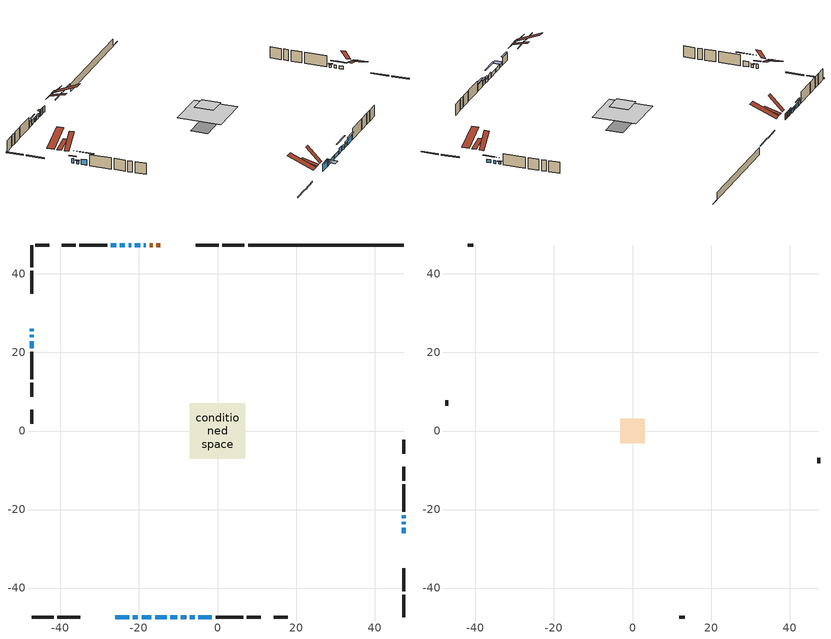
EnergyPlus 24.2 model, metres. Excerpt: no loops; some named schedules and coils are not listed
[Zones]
conditioned space
 floor outside (Floor1 construction): -3.61,-3.61 -3.61,3.61 3.61,3.61 3.61,-3.61 z1.62
 floor outside (Floor2 construction): -0.68,-0.68 -0.68,0.68 0.68,0.68 0.68,-0.68 z1.62
 floor adiabatic (AdiabaticFloorConstruction): -7.07,-7.07 -7.07,7.07 7.07,7.07 7.07,-7.07 z2.84
 floor foundation (Slab1 construction): -7.11,-2.79 -7.11,2.79 7.11,2.79 7.11,-2.79 z-0.82
 wall outside (RimJoist1 construction): 6.84,47.36 1.24,47.36 / -47.36,-47.36 -41.76,-47.36 / -47.36,47.36 -47.36,41.76 / 47.36,-47.36 47.36,-41.76 z1.62:1.92
 wall outside (RimJoist2 construction): 0.31,47.36 -5.53,47.36 / -40.83,-47.36 -34.99,-47.36 / -47.36,40.83 -47.36,34.99 / 47.36,-40.83 47.36,-34.99 z1.62:1.92
 wall outside (AdiabaticWallConstruction 1): -14.53,47.36 -15.57,47.36 / -16.5,47.36 -17.31,47.36 z1.62:3.65
 wall outside (AdiabaticWallConstruction): -18.24,47.36 -18.74,47.36 z1.62:3.55; -19.67,47.36 -21.04,47.36 / -21.97,47.36 -22.64,47.36 / 47.36,-25.99 47.36,-24.7 / -9.32,-47.36 -8.02,-47.36 z1.62:2.61; -47.36,25.99 -47.36,25.41 / -7.09,-47.36 -5.85,-47.36 z1.62:3.07; 47.36,-23.77 47.36,-23.1 / -47.36,24.48 -47.36,23.81 z1.62:2.59; -25.99,-47.36 -22.49,-47.36 z1.62:4.01; -23.56,47.36 -24.89,47.36 / -25.81,47.36 -27.19,47.36 z1.62:3.17; 47.36,-22.18 47.36,-21.51 z1.62:2.38; -21.56,-47.36 -20.26,-47.36 z1.62:2.51; -19.33,-47.36 -16.81,-47.36 / -15.89,-47.36 -12.93,-47.36 z1.62:2.84; -47.36,22.89 -47.36,21.13 / -12,-47.36 -10.25,-47.36 z1.62:3.37; -4.92,-47.36 -1.42,-47.36 z1.62:3.68
 wall outside (Wall1 construction): -28.11,47.36 -35.16,47.36 / -0.49,-47.36 6.56,-47.36 / -47.36,20.21 -47.36,13.16 / 47.36,-20.59 47.36,-13.54 z1.62:5.28
 wall outside (Wall2 construction): -36.09,47.36 -39.6,47.36 / 7.49,-47.36 11,-47.36 / -47.36,12.23 -47.36,8.72 / 47.36,-12.61 47.36,-9.1 z1.62:5.28
 wall outside (Wall5 construction): -42.86,47.36 -46.44,47.36 / 14.26,-47.36 17.83,-47.36 / -47.36,5.46 -47.36,1.88 / 47.36,-5.84 47.36,-2.27 z1.62:5.28
 wall foundation (FoundationWall1 construction): 7.77,47.36,-0.82 7.77,47.36,1.62 43.41,47.36,1.62 43.41,47.36,-0.77 47.36,47.36,-0.77 47.36,47.36,-0.82
 window (WindowConstruction 15): -18.24,47.36 -18.74,47.36 z1.62:3.55
 window (WindowConstruction 6): -19.67,47.36 -21.04,47.36 z1.62:2.61
 window (WindowConstruction 7): -21.97,47.36 -22.63,47.36 z1.62:2.61
 window (WindowConstruction 8): -47.36,25.99 -47.36,25.41 z1.62:3.07
 window (WindowConstruction 9): 47.36,-25.99 47.36,-24.7 z1.62:2.61
 window (WindowConstruction 10): 47.36,-23.77 47.36,-23.11 z1.62:2.59
 window (WindowConstruction 11): -25.99,-47.36 -22.49,-47.36 z1.62:4.01
 window (WindowConstruction 12): -23.56,47.36 -24.89,47.36 z1.62:3.17
 window (WindowConstruction 13): -47.36,24.48 -47.36,23.82 z1.62:2.59
 window (WindowConstruction 14): 47.36,-22.18 47.36,-21.52 z1.62:2.38
 window (WindowConstruction 16): -21.56,-47.36 -20.26,-47.36 z1.62:2.51
 window (WindowConstruction 17): -19.33,-47.36 -16.81,-47.36 z1.62:2.84
 window (WindowConstruction 18): -15.89,-47.36 -12.93,-47.36 z1.62:2.84
 window (WindowConstruction): -47.36,22.89 -47.36,21.13 z1.62:3.37
 window (WindowConstruction 1): -12,-47.36 -10.25,-47.36 z1.62:3.37
 window (WindowConstruction 2): -9.32,-47.36 -8.02,-47.36 z1.62:2.61
 window (WindowConstruction 3): -7.09,-47.36 -5.85,-47.36 z1.62:3.07
 window (WindowConstruction 4): -4.92,-47.36 -1.42,-47.36 z1.62:3.68
 window (WindowConstruction 5): -25.81,47.36 -27.19,47.36 z1.62:3.17
 door (Door): -14.53,47.36 -15.57,47.36 z1.62:3.65
 door (Door 1): -16.5,47.36 -17.31,47.36 z1.62:3.65
 ceiling adiabatic (AdiabaticFloorConstruction): 7.07,-7.07 7.07,7.07 -7.07,7.07 -7.07,-7.07 z2.84
 roof outside (Roof3 construction): -11.06,47.36,5.28 -11.06,42,6.62 -9.68,42,6.62 -9.68,47.36,5.28; -29.46,-47.36,5.28 -29.46,-42,6.62 -30.85,-42,6.62 -30.85,-47.36,5.28; -47.36,29.46,5.28 -42,29.46,6.62 -42,30.85,6.62 -47.36,30.85,5.28; 47.36,-29.46,5.28 42,-29.46,6.62 42,-30.85,6.62 47.36,-30.85,5.28
 roof outside (Roof4 construction): -13.6,47.36,5.28 -13.6,42.8,9.84 -11.99,42.8,9.84 -11.99,47.36,5.28; -26.92,-47.36,5.28 -26.92,-42.8,9.84 -28.53,-42.8,9.84 -28.53,-47.36,5.28; -47.36,26.92,5.28 -42.8,26.92,9.84 -42.8,28.53,9.84 -47.36,28.53,5.28; 47.36,-26.92,5.28 42.8,-26.92,9.84 42.8,-28.53,9.84 47.36,-28.53,5.28
attic - vented
 floor to conditioned space (Floor3 construction Reversed): -3.11,-3.11 -3.11,3.11 3.11,3.11 3.11,-3.11 z5.28
 floor to conditioned space (Floor4 construction Reversed): -3.1,-3.1 -3.1,3.1 3.1,3.1 3.1,-3.1 z5.28
 wall outside (Wall3 construction): -40.53,47.36 -41.93,47.36 / 11.93,-47.36 13.33,-47.36 / -47.36,7.79 -47.36,6.39 / 47.36,-8.17 47.36,-6.77 z1.62:5.28
 roof outside (Roof1 construction): -8.75,47.36,5.28 -8.75,38.92,8.8 -6.46,38.92,8.8 -6.46,47.36,5.28; -31.78,-47.36,5.28 -31.78,-38.92,8.8 -34.06,-38.92,8.8 -34.06,-47.36,5.28; -47.36,31.78,5.28 -38.92,31.78,8.8 -38.92,34.06,8.8 -47.36,34.06,5.28; 47.36,-31.78,5.28 38.92,-31.78,8.8 38.92,-34.06,8.8 47.36,-34.06,5.28
shading: -18.89,47.36 -18.09,47.36 -18.09,47.97 -18.89,47.97 z3.7; -21.34,47.36 -19.37,47.36 -19.37,47.66 -21.34,47.66 z2.91; -22.93,47.36 -21.67,47.36 -21.67,47.66 -22.93,47.66 z2.91; -47.36,24.5 -47.36,26.9 -47.66,26.9 -47.66,24.5 z3.98; 47.36,-23.48 47.36,-27.21 47.66,-27.21 47.66,-23.48 z3.83; 47.36,-21.89 47.36,-24.99 47.66,-24.99 47.66,-21.89 z3.81; -22.34,-47.36 -26.14,-47.36 -26.14,-47.83 -22.34,-47.83 z4.16; -25.8,47.36 -22.65,47.36 -22.65,47.66 -25.8,47.66 z4.08; -47.36,23.52 -47.36,24.78 -47.66,24.78 -47.66,23.52 z2.88; 47.36,-21.22 47.36,-22.48 47.66,-22.48 47.66,-21.22 z2.68; -19.96,-47.36 -21.86,-47.36 -21.86,-49.81 -19.96,-49.81 z2.81; -47.36,18.69 -47.36,25.33 -47.66,25.33 -47.66,18.69 z5.81; -7.8,-47.36 -14.44,-47.36 -14.44,-47.66 -7.8,-47.66 z5.81; -7.56,-47.36 -9.78,-47.36 -9.78,-47.83 -7.56,-47.83 z3.07; -5.39,-47.36 -7.55,-47.36 -7.55,-47.83 -5.39,-47.83 z3.53; -0.96,-47.36 -5.38,-47.36 -5.38,-47.83 -0.96,-47.83 z4.14; -27.48,47.36 -25.52,47.36 -25.52,47.66 -27.48,47.66 z3.47
[Building]
Building 1: Terrain=Suburbs
[Site:Location]
Halifax Intl AP_NS: Latitude {deg}=44.88; Longitude {deg}=-63.51; Time Zone {hr}=-4; Elevation {m}=145; Keep Site Location Information=Yes
[Site:GroundTemperature:Shallow]
3.15511, 1.33576, 1.19006, 2.05344, 5.51939, 8.9692, 11.96, 13.8546, 14.0156, 12.4746, 9.56009, 6.2161
[Site:WaterMainsTemperature]
Calculation Method=Schedule; Temperature Schedule=mains temperature schedule
[Material] Roughness=Rough; Thermal Absorptance=0.9
Name | Thickness {m} | Conductivity {W/m-K} | Density {kg/m3} | Specific Heat {J/kg-K} | Solar Absorptance | Visible Absorptance
asphalt or fiberglass shingles | 0.00635 | 0.162714 | 1121.4 | 1465.45 | 0.4 | 0.4
ceiling loosefill ins | 0.254 | 0.0480833 | 16.02 | 1046.75 | 0.7 | 0.7
ceiling loosefill ins 1 | 0.0846667 | 0.0480833 | 16.02 | 1046.75 | 0.7 | 0.7
ceiling stud and cavity | 0.1397 | 0.115652 | 65.682 | 1177.47 | 0.7 | 0.7
ceiling stud and cavity 1 | 0.1397 | 0.0853088 | 65.682 | 1177.47 | 0.7 | 0.7
concrete 4.0 in. | 0.1016 | 1.803125 | 2242.8 | 837.4 | 0.7 | 0.7
concrete 8.0 in. | 0.2032 | 1.803125 | 2242.8 | 837.4 | 0.7 | 0.7
door material | 0.04445 | 0.0451087 | 512.64 | 1214.23 | 0.7 | 0.7
floor covering | 0.0127 | 0.0433444 | 54.468 | 1339.84 | 0.6 | 0.6
floor rigid ins; rim joist rigid ins; roof rigid ins; wall rigid ins | 0.051816 | 0.029427 | 32.04 | 1214.23 | 0.7 | 0.7
floor rigid ins 1; wall rigid ins 1 | 0.512978 | 0.029427 | 32.04 | 1214.23 | 0.7 | 0.7
floor stud and cavity | 0.1397 | 0.106465 | 92.3553 | 1139.71 | 0.7 | 0.7
floor stud and cavity 1 | 0.1397 | 0.10464 | 92.3553 | 1139.71 | 0.7 | 0.7
floor stud and cavity 2 | 0.1397 | 1.75129 | 37.0049 | 1207.88 | 0.7 | 0.7
furniture material conditioned space 1 | 0.1524 | 0.115458 | 640.8 | 1214.23 | 0.6 | 0.6
gypsum board | 0.0127 | 0.160291 | 801 | 837.4 | 0.6 | 0.6
osb sheathing 0.5 in. | 0.0127 | 0.115458 | 512.64 | 1214.23 | 0.7 | 0.7
osb sheathing 0.75 in. | 0.01905 | 0.115458 | 512.64 | 1214.23 | 0.7 | 0.7
osb sheathing 2.0 in. | 0.0508 | 0.115458 | 512.64 | 1214.23 | 0.7 | 0.7
rim joist stud and cavity | 0.0508 | 0.0381826 | 125.044 | 1163.47 | 0.6 | 0.6
roof stud and cavity | 0.2032 | 0.130843 | 78.34581 | 1123.46 | 0.7 | 0.7
roof stud and cavity 1 | 0.2032 | 0.129164 | 78.34581 | 1123.46 | 0.7 | 0.7
wall stud and cavity | 0.1397 | 0.20086 | 139.0536 | 1170.24 | 0.7 | 0.7
wall stud and cavity 1 | 0.1397 | 0.230639 | 139.0536 | 1170.24 | 0.7 | 0.7
wall stud and cavity 2 | 0.0889 | 6.1454 | 50.32683 | 1063.81 | 0.6 | 0.6
wall stud and cavity 3 | 0.1397 | 0.265121 | 139.0536 | 1170.24 | 0.7 | 0.7
wall stud and cavity 4 | 0.0889 | 0.380278 | 52.3479 | 1209.89 | 0.7 | 0.7
wall stud and cavity 5 | 0.0889 | 0.391764 | 83.0341 | 1211.67 | 0.7 | 0.7
wood siding | 0.0254 | 0.102417 | 544.68 | 1172.36 | 0.4 | 0.4
wood siding 1 | 0.00254 | 0.102417 | 544.68 | 1172.36 | 0.4 | 0.4
wood siding 2; wood siding 3; wood siding 4 | 0.0254 | 0.102417 | 544.68 | 1172.36 | 0.7 | 0.7
[WindowMaterial:SimpleGlazingSystem]
Name | U-Factor {W/m2-K} | Solar Heat Gain Coefficient
WindowMaterial | 1.85216 | 0.65
WindowMaterial 1 | 2.19398 | 0.65
WindowMaterial 10 | 2.986628 | 0.52
WindowMaterial 11 | 2.17127 | 0.66
WindowMaterial 12 | 2.97187 | 0.55
WindowMaterial 13 | 2.99742 | 0.5
WindowMaterial 14 | 2.109377 | 0.47
WindowMaterial 15 | 2.95142 | 0.58
WindowMaterial 16 | 2.90203 | 0.65
WindowMaterial 2 | 2.00661 | 0.55
WindowMaterial 3 | 1.9697 | 0.57
WindowMaterial 4 | 2.90827 | 0.6
WindowMaterial 5 | 2.91792 | 0.63
WindowMaterial 6 | 2.94177 | 0.59
WindowMaterial 7 | 2.98606 | 0.52
WindowMaterial 8 | 2.08837 | 0.5
WindowMaterial 9 | 2.94461 | 0.59
[Construction]
AdiabaticFloorConstruction: floor stud and cavity 2, floor rigid ins 1, osb sheathing 0.75 in., floor covering
AdiabaticWallConstruction: wood siding 3, wall rigid ins 1, wall stud and cavity 4, gypsum board
AdiabaticWallConstruction 1: wood siding 4, wall rigid ins 1, wall stud and cavity 4, gypsum board
Door; Door 1: door material
Floor1 construction: floor stud and cavity, floor rigid ins, osb sheathing 0.75 in., floor covering
Floor2 construction: floor stud and cavity 1, floor rigid ins, osb sheathing 0.75 in., floor covering
Floor3 construction Reversed: gypsum board, ceiling stud and cavity, ceiling loosefill ins
Floor4 construction Reversed: gypsum board, ceiling stud and cavity 1, ceiling loosefill ins 1
FoundationWall1 construction: concrete 8.0 in.
furniture construction conditioned space 1: furniture material conditioned space 1
PartitionWallConstruction: gypsum board, wall stud and cavity 5, gypsum board
RimJoist1 construction; RimJoist2 construction: wood siding 2, rim joist rigid ins, osb sheathing 2.0 in., rim joist stud and cavity
Roof1 construction: asphalt or fiberglass shingles
Roof3 construction: asphalt or fiberglass shingles, roof rigid ins, osb sheathing 0.75 in., roof stud and cavity, gypsum board
Roof4 construction: asphalt or fiberglass shingles, roof rigid ins, osb sheathing 0.75 in., roof stud and cavity 1, gypsum board
Slab1 construction: concrete 4.0 in.
Wall1 construction: wood siding, wall rigid ins, osb sheathing 0.5 in., wall stud and cavity, gypsum board
Wall2 construction: wood siding, wall rigid ins, osb sheathing 0.5 in., wall stud and cavity 1, gypsum board
Wall3 construction: wood siding 1, wall stud and cavity 2
Wall5 construction: wood siding, wall rigid ins, osb sheathing 0.5 in., wall stud and cavity 3, gypsum board
WindowConstruction: WindowMaterial
WindowConstruction 1: WindowMaterial 1
WindowConstruction 10; WindowConstruction 13: WindowMaterial 10
WindowConstruction 11: WindowMaterial 11
WindowConstruction 12: WindowMaterial 12
WindowConstruction 14: WindowMaterial 13
WindowConstruction 15: WindowMaterial 14
WindowConstruction 16: WindowMaterial 15
WindowConstruction 17: WindowMaterial 16
WindowConstruction 18; WindowConstruction 4: WindowMaterial 4
WindowConstruction 2: WindowMaterial 2
WindowConstruction 3: WindowMaterial 3
WindowConstruction 5: WindowMaterial 5
WindowConstruction 6: WindowMaterial 6
WindowConstruction 7: WindowMaterial 7
WindowConstruction 8: WindowMaterial 8
WindowConstruction 9: WindowMaterial 9
[Zone] Multiplier=1; Part of Total Floor Area=Yes
Name | Volume {m3}
attic - vented | 43.5403
conditioned space | 670.8
[Space]
Name | Zone | Volume {m3}
attic - vented 1 | attic - vented | 43.5403
conditioned space 1 | conditioned space | 670.8
[ZoneInfiltration:EffectiveLeakageArea]
infil attic - vented 1: Zone or Space=attic - vented 1; Schedule=Always On Discrete; Effective Air Leakage Area {cm2}=2767.88; Stack Coefficient=0.000499044; Wind Coefficient=1.50935e-05
[ZoneMixing]
whole house fan mix: Zone or Space=attic - vented; Schedule=Always On Continuous; Design Flow Rate Calculation Method=Flow/Zone; Design Flow Rate {m3/s}=0; Source Zone or Space=conditioned space
[SurfaceProperty:ExposedFoundationPerimeter]
Slab1: Exposed Perimeter Calculation Method=TotalExposedPerimeter; Total Exposed Perimeter {m}=39.594
[InternalMass] Zone or ZoneList=conditioned space; Space or SpaceList=conditioned space 1
Name | Construction | Surface Area {m2}
furniture mass conditioned space 1 | furniture construction conditioned space 1 | 133.204
partition wall mass | PartitionWallConstruction | 333.01
[Lights]
interior lighting: Zone or ZoneList or Space or SpaceList=conditioned space 1; Schedule=interior lighting schedule; Design Level Calculation Method=LightingLevel; Lighting Level {W}=343.2; Return Air Fraction=0; Fraction Radiant=0.6; Fraction Visible=0.2; Fraction Replaceable=1
[People]
occupants: Zone or ZoneList or Space or SpaceList=conditioned space 1; Number of People Schedule=occupants schedule; Number of People Calculation Method=People; Number of People=3; Fraction Radiant=0.314171; Sensible Heat Fraction=0.56303; Activity Level Schedule=occupants activity schedule; Carbon Dioxide Generation Rate {m3/s-W}=0; Enable ASHRAE 55 Comfort Warnings=No; Mean Radiant Temperature Calculation Type=EnclosureAveraged
[ElectricEquipment] Zone or ZoneList or Space or SpaceList=conditioned space 1; Design Level Calculation Method=EquipmentLevel
Name | Schedule | Design Level {W} | Fraction Latent | Fraction Radiant | Fraction Lost
clothes dryer | clothes dryer schedule | 140.772 | 0.015 | 0.081 | 0.85
clothes washer | clothes washer schedule | 32.1985 | 0.03 | 0.162 | 0.7
cooking range | cooking range schedule | 215.147 | 0.08 | 0.432 | 0.2
dishwasher | dishwasher schedule | 66.8632 | 0.3 | 0.18 | 0.4
fridge | fridge schedule | 72.9452 | 0 | 0.6 | 0
mech vent bath fan 0 | mech vent bath fan 0 schedule | 50.2 | 0 | 0 | 1
mech vent bath fan 1 | mech vent bath fan 1 schedule | 50.2 | 0 | 0 | 1
mech vent house fan | mech vent house fan schedule | 41.2267 | 0 | 0 | 0.5
mech vent house fan cfis | mech vent house fan cfis schedule | 0 | 0 | 0 | 0
misc plug loads | misc plug loads schedule | 494.7 | 0.045 | 0.513 | 0.1
whole house fan | Always On Discrete | 0 | 0 | 0 | 1
[OtherEquipment] Zone or ZoneList or Space or SpaceList=conditioned space 1; Design Level Calculation Method=EquipmentLevel
Name | Fuel Type | Schedule | Design Level {W} | Fraction Latent | Fraction Radiant | Fraction Lost
clothes dryer 1 | Electricity | clothes dryer schedule | 0 | 0.015 | 0.081 | 0.85
cooking range 1 | Electricity | cooking range schedule | 0 | 0.08 | 0.432 | 0.2
general water use latent | None | general water use schedule | 62.594 | 1 | 0 | 0
general water use sensible | None | general water use schedule | -61.6891 | 0 | 0.6 | 0
mech vent house fan latent load | None | Always On Discrete | 0 | 1 | 0 | 0
mech vent house fan sensible load | None | Always On Discrete | 0 | 0 | 0 | 0
water heater energy adjustment1 | Electricity | Always On Discrete | 0.01 | 0 | 0 | 1
[ZoneInfiltration:DesignFlowRate] Zone or ZoneList or Space or SpaceList=conditioned space 1; Schedule=Always On Discrete; Design Flow Rate Calculation Method=Flow/Zone; Design Flow Rate {m3/s}=0
infil flow; natural vent flow; whole house fan flow
[ZoneControl:Thermostat]
conditioned space Thermostat: Zone or ZoneList=conditioned space; Control Type Schedule=conditioned space Thermostat Schedule; Control 1=conditioned space temperature setpoint; Temperature Difference Between Cutout And Setpoint {deltaC}=0
[ThermostatSetpoint:DualSetpoint]
conditioned space temperature setpoint: Heating Setpoint Temperature Schedule=heating setpoint; Cooling Setpoint Temperature Schedule=cooling setpoint
[AirLoopHVAC:UnitarySystem]
unit heater unitary system: Control Type=Load; Controlling Zone or Thermostat Location=conditioned space; Dehumidification Control Type=None; Availability Schedule=Always On Discrete; Supply Fan=unit heater supply fan; Fan Placement=BlowThrough; Supply Air Fan Operating Mode Schedule=unit heater auto fan schedule; Heating Coil=unit heater htg coil; DX Heating Coil Sizing Ratio=1; Use DOAS DX Cooling Coil=No; Minimum Supply Air Temperature {C}=2; Latent Load Control=SensibleOnlyLoadControl; Cooling Supply Air Flow Rate Method=None; Heating Supply Air Flow Rate Method=SupplyAirFlowRate; Heating Supply Air Flow Rate {m3/s}=0.00141584; No Load Supply Air Flow Rate Method=SupplyAirFlowRate; No Load Supply Air Flow Rate {m3/s}=0; No Load Supply Air Flow Rate Control Set To Low Speed=Yes; Maximum Supply Air Temperature {C}=48.8889; Maximum Outdoor Dry-Bulb Temperature for Supplemental Heater Operation {C}=21; Ancillary On-Cycle Electric Power {W}=0; Ancillary Off-Cycle Electric Power {W}=0
[Zone equipment]
conditioned space: electric baseboard, unit heater unitary system
[Foundation:Kiva]
Foundation Kiva 1: Initial Indoor Air Temperature {C}=18; Wall Height Above Grade {m}=1.61998; Wall Depth Below Slab {m}=0.2032
[Foundation:Kiva:Settings]
Soil Conductivity {W/m-K}=0.849921; Soil Density {kg/m3}=1842.3; Soil Specific Heat {J/kg-K}=418.7; Ground Solar Absorptivity=0.9; Ground Thermal Absorptivity=0.9; Ground Surface Roughness {m}=0.03; Far-Field Width {m}=40; Deep-Ground Boundary Condition=ZeroFlux; Deep-Ground Depth {m}=40; Minimum Cell Dimension {m}=0.2; Maximum Cell Growth Coefficient=3; Simulation Timestep=Timestep
[Exterior:Lights]
exterior lighting: Schedule=exterior lighting schedule; Design Level {W}=75.6
[EnergyManagementSystem:Sensor] Output:Variable or Output:Meter Index Key=conditioned space
Name | Output:Variable or Output:Meter
conditioned_space_clg_unmet_s | Zone Cooling Setpoint Not Met Time
conditioned_space_htg_unmet_s | Zone Heating Setpoint Not Met Time
fridge_tin_s; tin_s; tin_s_1 | Zone Mean Air Temperature
tout_s | Zone Outdoor Air Drybulb Temperature
win_s | Zone Air Humidity Ratio
[Schedule:Constant]
Name | Hourly Value
Always On Continuous; mech vent house fan schedule; mech vent house fan cfis schedule; Always On Discrete | 1
occupants activity schedule | 117.228
fridge schedule; unit heater auto fan schedule | 0
[Schedule:Week:Daily]
interior lighting schedule Week Rule - Jan1-Jan27: interior lighting schedule day, interior lighting schedule day, interior lighting schedule day, interior lighting schedule day, interior lighting schedule day, interior lighting schedule day, interior lighting schedule day, interior lighting schedule default day, interior lighting schedule default day, interior lighting schedule default day, interior lighting schedule default day, interior lighting schedule default day
interior lighting schedule Week Rule - Jan28-Feb3: interior lighting schedule day, interior lighting schedule day, interior lighting schedule day, interior lighting schedule day, interior lighting schedule day 1, interior lighting schedule day 1, interior lighting schedule day 1, interior lighting schedule default day, interior lighting schedule default day, interior lighting schedule default day, interior lighting schedule default day, interior lighting schedule default day
interior lighting schedule Week Rule - Feb4-Feb24: interior lighting schedule day 1, interior lighting schedule day 1, interior lighting schedule day 1, interior lighting schedule day 1, interior lighting schedule day 1, interior lighting schedule day 1, interior lighting schedule day 1, interior lighting schedule default day, interior lighting schedule default day, interior lighting schedule default day, interior lighting schedule default day, interior lighting schedule default day
interior lighting schedule Week Rule - Feb25-Mar3: interior lighting schedule day 1, interior lighting schedule day 1, interior lighting schedule day 1, interior lighting schedule day 1, interior lighting schedule day 2, interior lighting schedule day 2, interior lighting schedule day 2, interior lighting schedule default day, interior lighting schedule default day, interior lighting schedule default day, interior lighting schedule default day, interior lighting schedule default day
interior lighting schedule Week Rule - Mar4-Mar31: interior lighting schedule day 2, interior lighting schedule day 2, interior lighting schedule day 2, interior lighting schedule day 2, interior lighting schedule day 2, interior lighting schedule day 2, interior lighting schedule day 2, interior lighting schedule default day, interior lighting schedule default day, interior lighting schedule default day, interior lighting schedule default day, interior lighting schedule default day
interior lighting schedule Week Rule - Apr1-Apr28: interior lighting schedule day 3, interior lighting schedule day 3, interior lighting schedule day 3, interior lighting schedule day 3, interior lighting schedule day 3, interior lighting schedule day 3, interior lighting schedule day 3, interior lighting schedule default day, interior lighting schedule default day, interior lighting schedule default day, interior lighting schedule default day, interior lighting schedule default day
interior lighting schedule Week Rule - Apr29-May5: interior lighting schedule day 3, interior lighting schedule day 3, interior lighting schedule day 4, interior lighting schedule day 4, interior lighting schedule day 4, interior lighting schedule day 4, interior lighting schedule day 4, interior lighting schedule default day, interior lighting schedule default day, interior lighting schedule default day, interior lighting schedule default day, interior lighting schedule default day
interior lighting schedule Week Rule - May6-May26: interior lighting schedule day 4, interior lighting schedule day 4, interior lighting schedule day 4, interior lighting schedule day 4, interior lighting schedule day 4, interior lighting schedule day 4, interior lighting schedule day 4, interior lighting schedule default day, interior lighting schedule default day, interior lighting schedule default day, interior lighting schedule default day, interior lighting schedule default day
interior lighting schedule Week Rule - May27-Jun2: interior lighting schedule day 4, interior lighting schedule day 4, interior lighting schedule day 4, interior lighting schedule day 4, interior lighting schedule day 4, interior lighting schedule day 5, interior lighting schedule day 5, interior lighting schedule default day, interior lighting schedule default day, interior lighting schedule default day, interior lighting schedule default day, interior lighting schedule default day
interior lighting schedule Week Rule - Jun3-Jun30: interior lighting schedule day 5, interior lighting schedule day 5, interior lighting schedule day 5, interior lighting schedule day 5, interior lighting schedule day 5, interior lighting schedule day 5, interior lighting schedule day 5, interior lighting schedule default day, interior lighting schedule default day, interior lighting schedule default day, interior lighting schedule default day, interior lighting schedule default day
interior lighting schedule Week Rule - Jul1-Jul28: interior lighting schedule day 6, interior lighting schedule day 6, interior lighting schedule day 6, interior lighting schedule day 6, interior lighting schedule day 6, interior lighting schedule day 6, interior lighting schedule day 6, interior lighting schedule default day, interior lighting schedule default day, interior lighting schedule default day, interior lighting schedule default day, interior lighting schedule default day
interior lighting schedule Week Rule - Jul29-Aug4: interior lighting schedule day 6, interior lighting schedule day 6, interior lighting schedule day 6, interior lighting schedule day 7, interior lighting schedule day 7, interior lighting schedule day 7, interior lighting schedule day 7, interior lighting schedule default day, interior lighting schedule default day, interior lighting schedule default day, interior lighting schedule default day, interior lighting schedule default day
interior lighting schedule Week Rule - Aug5-Aug25: interior lighting schedule day 7, interior lighting schedule day 7, interior lighting schedule day 7, interior lighting schedule day 7, interior lighting schedule day 7, interior lighting schedule day 7, interior lighting schedule day 7, interior lighting schedule default day, interior lighting schedule default day, interior lighting schedule default day, interior lighting schedule default day, interior lighting schedule default day
interior lighting schedule Week Rule - Aug26-Sep1: interior lighting schedule day 7, interior lighting schedule day 7, interior lighting schedule day 7, interior lighting schedule day 7, interior lighting schedule day 7, interior lighting schedule day 7, interior lighting schedule day 8, interior lighting schedule default day, interior lighting schedule default day, interior lighting schedule default day, interior lighting schedule default day, interior lighting schedule default day
interior lighting schedule Week Rule - Sep2-Sep29: interior lighting schedule day 8, interior lighting schedule day 8, interior lighting schedule day 8, interior lighting schedule day 8, interior lighting schedule day 8, interior lighting schedule day 8, interior lighting schedule day 8, interior lighting schedule default day, interior lighting schedule default day, interior lighting schedule default day, interior lighting schedule default day, interior lighting schedule default day
interior lighting schedule Week Rule - Sep30-Oct6: interior lighting schedule day 8, interior lighting schedule day 9, interior lighting schedule day 9, interior lighting schedule day 9, interior lighting schedule day 9, interior lighting schedule day 9, interior lighting schedule day 9, interior lighting schedule default day, interior lighting schedule default day, interior lighting schedule default day, interior lighting schedule default day, interior lighting schedule default day
interior lighting schedule Week Rule - Oct7-Oct27: interior lighting schedule day 9, interior lighting schedule day 9, interior lighting schedule day 9, interior lighting schedule day 9, interior lighting schedule day 9, interior lighting schedule day 9, interior lighting schedule day 9, interior lighting schedule default day, interior lighting schedule default day, interior lighting schedule default day, interior lighting schedule default day, interior lighting schedule default day
interior lighting schedule Week Rule - Oct28-Nov3: interior lighting schedule day 9, interior lighting schedule day 9, interior lighting schedule day 9, interior lighting schedule day 9, interior lighting schedule day 10, interior lighting schedule day 10, interior lighting schedule day 10, interior lighting schedule default day, interior lighting schedule default day, interior lighting schedule default day, interior lighting schedule default day, interior lighting schedule default day
interior lighting schedule Week Rule - Nov4-Nov24: interior lighting schedule day 10, interior lighting schedule day 10, interior lighting schedule day 10, interior lighting schedule day 10, interior lighting schedule day 10, interior lighting schedule day 10, interior lighting schedule day 10, interior lighting schedule default day, interior lighting schedule default day, interior lighting schedule default day, interior lighting schedule default day, interior lighting schedule default day
interior lighting schedule Week Rule - Nov25-Dec1: interior lighting schedule day 10, interior lighting schedule day 10, interior lighting schedule day 10, interior lighting schedule day 10, interior lighting schedule day 10, interior lighting schedule day 10, interior lighting schedule day 11, interior lighting schedule default day, interior lighting schedule default day, interior lighting schedule default day, interior lighting schedule default day, interior lighting schedule default day
interior lighting schedule Week Rule - Dec2-Dec31: interior lighting schedule day 11, interior lighting schedule day 11, interior lighting schedule day 11, interior lighting schedule day 11, interior lighting schedule day 11, interior lighting schedule day 11, interior lighting schedule day 11, interior lighting schedule default day, interior lighting schedule default day, interior lighting schedule default day, interior lighting schedule default day, interior lighting schedule default day
occupants schedule Week Rule - Jan1-Dec31: occupants schedule day, occupants schedule day, occupants schedule day, occupants schedule day, occupants schedule day, occupants schedule day, occupants schedule day, occupants schedule default day, occupants schedule default day, occupants schedule default day, occupants schedule default day, occupants schedule default day
clothes dryer schedule Week Rule - Jan1-Dec31: clothes dryer schedule day, clothes dryer schedule day, clothes dryer schedule day, clothes dryer schedule day, clothes dryer schedule day, clothes dryer schedule day, clothes dryer schedule day, clothes dryer schedule default day, clothes dryer schedule default day, clothes dryer schedule default day, clothes dryer schedule default day, clothes dryer schedule default day
clothes washer schedule Week Rule - Jan1-Dec31: clothes washer schedule day, clothes washer schedule day, clothes washer schedule day, clothes washer schedule day, clothes washer schedule day, clothes washer schedule day, clothes washer schedule day, clothes washer schedule default day, clothes washer schedule default day, clothes washer schedule default day, clothes washer schedule default day, clothes washer schedule default day
cooking range schedule Week Rule - Jan1-Dec31: cooking range schedule day, cooking range schedule day, cooking range schedule day, cooking range schedule day, cooking range schedule day, cooking range schedule day, cooking range schedule day, cooking range schedule default day, cooking range schedule default day, cooking range schedule default day, cooking range schedule default day, cooking range schedule default day
dishwasher schedule Week Rule - Jan1-Dec31: dishwasher schedule day, dishwasher schedule day, dishwasher schedule day, dishwasher schedule day, dishwasher schedule day, dishwasher schedule day, dishwasher schedule day, dishwasher schedule default day, dishwasher schedule default day, dishwasher schedule default day, dishwasher schedule default day, dishwasher schedule default day
mech vent bath fan 0 schedule Week Rule - Jan1-Dec31: mech vent bath fan 0 schedule day, mech vent bath fan 0 schedule day, mech vent bath fan 0 schedule day, mech vent bath fan 0 schedule day, mech vent bath fan 0 schedule day, mech vent bath fan 0 schedule day, mech vent bath fan 0 schedule day, mech vent bath fan 0 schedule default day, mech vent bath fan 0 schedule default day, mech vent bath fan 0 schedule default day, mech vent bath fan 0 schedule default day, mech vent bath fan 0 schedule default day
mech vent bath fan 1 schedule Week Rule - Jan1-Dec31: mech vent bath fan 1 schedule day, mech vent bath fan 1 schedule day, mech vent bath fan 1 schedule day, mech vent bath fan 1 schedule day, mech vent bath fan 1 schedule day, mech vent bath fan 1 schedule day, mech vent bath fan 1 schedule day, mech vent bath fan 1 schedule default day, mech vent bath fan 1 schedule default day, mech vent bath fan 1 schedule default day, mech vent bath fan 1 schedule default day, mech vent bath fan 1 schedule default day
misc plug loads schedule Week Rule - Jan1-Dec31: misc plug loads schedule day, misc plug loads schedule day, misc plug loads schedule day, misc plug loads schedule day, misc plug loads schedule day, misc plug loads schedule day, misc plug loads schedule day, misc plug loads schedule default day, misc plug loads schedule default day, misc plug loads schedule default day, misc plug loads schedule default day, misc plug loads schedule default day
[Schedule:Year]
interior lighting schedule: interior lighting schedule Week Rule - Jan1-Jan27, 1, 1, 1, 27, interior lighting schedule Week Rule - Jan28-Feb3, 1, 28, 2, 3, interior lighting schedule Week Rule - Feb4-Feb24, 2, 4, 2, 24, interior lighting schedule Week Rule - Feb25-Mar3, 2, 25, 3, 3, interior lighting schedule Week Rule - Mar4-Mar31, 3, 4, 3, 31, interior lighting schedule Week Rule - Apr1-Apr28, 4, 1, 4, 28, interior lighting schedule Week Rule - Apr29-May5, 4, 29, 5, 5, interior lighting schedule Week Rule - May6-May26, 5, 6, 5, 26, interior lighting schedule Week Rule - May27-Jun2, 5, 27, 6, 2, interior lighting schedule Week Rule - Jun3-Jun30, 6, 3, 6, 30, interior lighting schedule Week Rule - Jul1-Jul28, 7, 1, 7, 28, interior lighting schedule Week Rule - Jul29-Aug4, 7, 29, 8, 4, interior lighting schedule Week Rule - Aug5-Aug25, 8, 5, 8, 25, interior lighting schedule Week Rule - Aug26-Sep1, 8, 26, 9, 1, interior lighting schedule Week Rule - Sep2-Sep29, 9, 2, 9, 29, interior lighting schedule Week Rule - Sep30-Oct6, 9, 30, 10, 6, interior lighting schedule Week Rule - Oct7-Oct27, 10, 7, 10, 27, interior lighting schedule Week Rule - Oct28-Nov3, 10, 28, 11, 3, interior lighting schedule Week Rule - Nov4-Nov24, 11, 4, 11, 24, interior lighting schedule Week Rule - Nov25-Dec1, 11, 25, 12, 1, interior lighting schedule Week Rule - Dec2-Dec31, 12, 2, 12, 31
occupants schedule: occupants schedule Week Rule - Jan1-Dec31, 1, 1, 12, 31
clothes dryer schedule: clothes dryer schedule Week Rule - Jan1-Dec31, 1, 1, 12, 31
clothes washer schedule: clothes washer schedule Week Rule - Jan1-Dec31, 1, 1, 12, 31
cooking range schedule: cooking range schedule Week Rule - Jan1-Dec31, 1, 1, 12, 31
dishwasher schedule: dishwasher schedule Week Rule - Jan1-Dec31, 1, 1, 12, 31
mech vent bath fan 0 schedule: mech vent bath fan 0 schedule Week Rule - Jan1-Dec31, 1, 1, 12, 31
mech vent bath fan 1 schedule: mech vent bath fan 1 schedule Week Rule - Jan1-Dec31, 1, 1, 12, 31
misc plug loads schedule: misc plug loads schedule Week Rule - Jan1-Dec31, 1, 1, 12, 31
general water use schedule: general water use schedule Week Rule - Jan1-Dec31, 1, 1, 12, 31
exterior lighting schedule: exterior lighting schedule Week Rule - Jan1-Jan27, 1, 1, 1, 27, exterior lighting schedule Week Rule - Jan28-Feb3, 1, 28, 2, 3, exterior lighting schedule Week Rule - Feb4-Feb24, 2, 4, 2, 24, exterior lighting schedule Week Rule - Feb25-Mar3, 2, 25, 3, 3, exterior lighting schedule Week Rule - Mar4-Mar31, 3, 4, 3, 31, exterior lighting schedule Week Rule - Apr1-Apr28, 4, 1, 4, 28, exterior lighting schedule Week Rule - Apr29-May5, 4, 29, 5, 5, exterior lighting schedule Week Rule - May6-May26, 5, 6, 5, 26, exterior lighting schedule Week Rule - May27-Jun2, 5, 27, 6, 2, exterior lighting schedule Week Rule - Jun3-Jun30, 6, 3, 6, 30, exterior lighting schedule Week Rule - Jul1-Jul28, 7, 1, 7, 28, exterior lighting schedule Week Rule - Jul29-Aug4, 7, 29, 8, 4, exterior lighting schedule Week Rule - Aug5-Aug25, 8, 5, 8, 25, exterior lighting schedule Week Rule - Aug26-Sep1, 8, 26, 9, 1, exterior lighting schedule Week Rule - Sep2-Sep29, 9, 2, 9, 29, exterior lighting schedule Week Rule - Sep30-Oct6, 9, 30, 10, 6, exterior lighting schedule Week Rule - Oct7-Oct27, 10, 7, 10, 27, exterior lighting schedule Week Rule - Oct28-Nov3, 10, 28, 11, 3, exterior lighting schedule Week Rule - Nov4-Nov24, 11, 4, 11, 24, exterior lighting schedule Week Rule - Nov25-Dec1, 11, 25, 12, 1, exterior lighting schedule Week Rule - Dec2-Dec31, 12, 2, 12, 31
[Schedule:Compact]
conditioned space Thermostat Schedule: Through: 12/31, For: AllDays, Until: 24:00, 4
mains temperature schedule: Through: 01/01, For: AllDays, Until: 24:00, 7.41, Through: 01/02, For: AllDays, Until: 24:00, 7.34833, Through: 01/03, For: AllDays, Until: 24:00, 7.28778, Through: 01/04, For: AllDays, Until: 24:00, 7.22889, Through: 01/05, For: AllDays, Until: 24:00, 7.17056, Through: 01/06, For: AllDays, Until: 24:00, 7.11333, Through: 01/07, For: AllDays, Until: 24:00, 7.05722, Through: 01/08, For: AllDays, Until: 24:00, 7.00167, Through: 01/09, For: AllDays, Until: 24:00, 6.94778, Through: 01/10, For: AllDays, Until: 24:00, 6.895, Through: 01/11, For: AllDays, Until: 24:00, 6.84333, Through: 01/12, For: AllDays, Until: 24:00, 6.79278, Through: 01/13, For: AllDays, Until: 24:00, 6.74389, Through: 01/14, For: AllDays, Until: 24:00, 6.69556, Through: 01/15, For: AllDays, Until: 24:00, 6.64889, Through: 01/16, For: AllDays, Until: 24:00, 6.60278, Through: 01/17, For: AllDays, Until: 24:00, 6.55833, Through: 01/18, For: AllDays, Until: 24:00, 6.515, Through: 01/19, For: AllDays, Until: 24:00, 6.47333, Through: 01/20, For: AllDays, Until: 24:00, 6.43278, Through: 01/21, For: AllDays, Until: 24:00, 6.39333, Through: 01/22, For: AllDays, Until: 24:00, 6.355, Through: 01/23, For: AllDays, Until: 24:00, 6.31833, Through: 01/24, For: AllDays, Until: 24:00, 6.28278, Through: 01/25, For: AllDays, Until: 24:00, 6.24889, Through: 01/26, For: AllDays, Until: 24:00, 6.21611, Through: 01/27, For: AllDays, Until: 24:00, 6.18444, Through: 01/28, For: AllDays, Until: 24:00, 6.15444, Through: 01/29, For: AllDays, Until: 24:00, 6.12556, Through: 01/30, For: AllDays, Until: 24:00, 6.09833, Through: 01/31, For: AllDays, Until: 24:00, 6.07222, Through: 02/01, For: AllDays, Until: 24:00, 6.04778, Through: 02/02, For: AllDays, Until: 24:00, 6.02444, Through: 02/03, For: AllDays, Until: 24:00, 6.00278, Through: 02/04, For: AllDays, Until: 24:00, 5.98222, Through: 02/05, For: AllDays, Until: 24:00, 5.96333, Through: 02/06, For: AllDays, Until: 24:00, 5.94556, Through: 02/07, For: AllDays, Until: 24:00, 5.92944, Through: 02/08, For: AllDays, Until: 24:00, 5.915, Through: 02/09, For: AllDays, Until: 24:00, 5.90167, Through: 02/10, For: AllDays, Until: 24:00, 5.89, Through: 02/11, For: AllDays, Until: 24:00, 5.87944, Through: 02/12, For: AllDays, Until: 24:00, 5.87056, Through: 02/13, For: AllDays, Until: 24:00, 5.86333, Through: 02/14, For: AllDays, Until: 24:00, 5.85722, Through: 02/15, For: AllDays, Until: 24:00, 5.85278, Through: 02/16, For: AllDays, Until: 24:00, 5.84944, Through: 02/17, For: AllDays, Until: 24:00, 5.84833, Through: 02/18, For: AllDays, Until: 24:00, 5.84778, Through: 02/19, For: AllDays, Until: 24:00, 5.84944, Through: 02/20, For: AllDays, Until: 24:00, 5.85167, Through: 02/21, For: AllDays, Until: 24:00, 5.85611, Through: 02/22, For: AllDays, Until: 24:00, 5.86167, Through: 02/23, For: AllDays, Until: 24:00, 5.86889, Through: 02/24, For: AllDays, Until: 24:00, 5.87722, Through: 02/25, For: AllDays, Until: 24:00, 5.88722, Through: 02/26, For: AllDays, Until: 24:00, 5.89889, Through: 02/27, For: AllDays, Until: 24:00, 5.91167, Through: 02/28, For: AllDays, Until: 24:00, 5.92611, Through: 03/01, For: AllDays, Until: 24:00, 5.94222, Through: 03/02, For: AllDays, Until: 24:00, 5.95944, Through: 03/03, For: AllDays, Until: 24:00, 5.97778, Through: 03/04, For: AllDays, Until: 24:00, 5.99778, Through: 03/05, For: AllDays, Until: 24:00, 6.01944, Through: 03/06, For: AllDays, Until: 24:00, 6.04222, Through: 03/07, For: AllDays, Until: 24:00, 6.06667, Through: 03/08, For: AllDays, Until: 24:00, 6.09222, Through: 03/09, For: AllDays, Until: 24:00, 6.11944, Through: 03/10, For: AllDays, Until: 24:00, 6.14778, Through: 03/11, For: AllDays, Until: 24:00, 6.17722, Through: 03/12, For: AllDays, Until: 24:00, 6.20833, Through: 03/13, For: AllDays, Until: 24:00, 6.24111, Through: 03/14, For: AllDays, Until: 24:00, 6.275, Through: 03/15, For: AllDays, Until: 24:00, 6.31, Through: 03/16, For: AllDays, Until: 24:00, 6.34667, Through: 03/17, For: AllDays, Until: 24:00, 6.38444, Through: 03/18, For: AllDays, Until: 24:00, 6.42333, Through: 03/19, For: AllDays, Until: 24:00, 6.46389, Through: 03/20, For: AllDays, Until: 24:00, 6.50556, Through: 03/21, For: AllDays, Until: 24:00, 6.54833, Through: 03/22, For: AllDays, Until: 24:00, 6.59278, Through: 03/23, For: AllDays, Until: 24:00, 6.63833, Through: 03/24, For: AllDays, Until: 24:00, 6.685, Through: 03/25, For: AllDays, Until: 24:00, 6.73278, Through: 03/26, For: AllDays, Until: 24:00, 6.78167, Through: 03/27, For: AllDays, Until: 24:00, 6.83167, Through: 03/28, For: AllDays, Until: 24:00, 6.88333, Through: 03/29, For: AllDays, Until: 24:00, 6.93611, Through: 03/30, For: AllDays, Until: 24:00, 6.98944, Through: 03/31, For: AllDays, Until: 24:00, 7.04444, Through: 04/01, For: AllDays, Until: 24:00, 7.1, Through: 04/02, For: AllDays, Until: 24:00, 7.15722, Through: 04/03, For: AllDays, Until: 24:00, 7.21556, Through: 04/04, For: AllDays, Until: 24:00, 7.27444, Through: 04/05, For: AllDays, Until: 24:00, 7.33444, Through: 04/06, For: AllDays, Until: 24:00, 7.39556, Through: 04/07, For: AllDays, Until: 24:00, 7.45778, Through: 04/08, For: AllDays, Until: 24:00, 7.52111, Through: 04/09, For: AllDays, Until: 24:00, 7.585, Through: 04/10, For: AllDays, Until: 24:00, 7.65, Through: 04/11, For: AllDays, Until: 24:00, 7.71611, Through: 04/12, For: AllDays, Until: 24:00, 7.78333, Through: 04/13, For: AllDays, Until: 24:00, 7.85111, Through: 04/14, For: AllDays, Until: 24:00, 7.91944, Through: 04/15, For: AllDays, Until: 24:00, 7.98889, Through: 04/16, For: AllDays, Until: 24:00, 8.05944, Through: 04/17, For: AllDays, Until: 24:00, 8.13056, Through: 04/18, For: AllDays, Until: 24:00, 8.20222, Through: 04/19, For: AllDays, Until: 24:00, 8.275, Through: 04/20, For: AllDays, Until: 24:00, 8.34833, Through: 04/21, For: AllDays, Until: 24:00, 8.42222, Through: 04/22, For: AllDays, Until: 24:00, 8.49722, Through: 04/23, For: AllDays, Until: 24:00, 8.57278, Through: 04/24, For: AllDays, Until: 24:00, 8.64889, Through: 04/25, For: AllDays, Until: 24:00, 8.72556, Through: 04/26, For: AllDays, Until: 24:00, 8.80278, Through: 04/27, For: AllDays, Until: 24:00, 8.88111, Through: 04/28, For: AllDays, Until: 24:00, 8.95944, Through: 04/29, For: AllDays, Until: 24:00, 9.03833, Through: 04/30, For: AllDays, Until: 24:00, 9.11778, Through: 05/01, For: AllDays, Until: 24:00, 9.19778, Through: 05/02, For: AllDays, Until: 24:00, 9.27833, Through: 05/03, For: AllDays, Until: 24:00, 9.35944, Through: 05/04, For: AllDays, Until: 24:00, 9.44056, Through: 05/05, For: AllDays, Until: 24:00, 9.52278, Through: 05/06, For: AllDays, Until: 24:00, 9.60444, Through: 05/07, For: AllDays, Until: 24:00, 9.68722, Through: 05/08, For: AllDays, Until: 24:00, 9.77, Through: 05/09, For: AllDays, Until: 24:00, 9.85278, Through: 05/10, For: AllDays, Until: 24:00, 9.93611, Through: 05/11, For: AllDays, Until: 24:00, 10.02, Through: 05/12, For: AllDays, Until: 24:00, 10.1039, Through: 05/13, For: AllDays, Until: 24:00, 10.1878, Through: 05/14, For: AllDays, Until: 24:00, 10.2722, Through: 05/15, For: AllDays, Until: 24:00, 10.3561, Through: 05/16, For: AllDays, Until: 24:00, 10.4406, Through: 05/17, For: AllDays, Until: 24:00, 10.5256, Through: 05/18, For: AllDays, Until: 24:00, 10.61, Through: 05/19, For: AllDays, Until: 24:00, 10.6944, Through: 05/20, For: AllDays, Until: 24:00, 10.7794, Through: 05/21, For: AllDays, Until: 24:00, 10.8639, Through: 05/22, For: AllDays, Until: 24:00, 10.9489, Through: 05/23, For: AllDays, Until: 24:00, 11.0333, Through: 05/24, For: AllDays, Until: 24:00, 11.1178, Through: 05/25, For: AllDays, Until: 24:00, 11.2022, Through: 05/26, For: AllDays, Until: 24:00, 11.2867, Through: 05/27, For: AllDays, Until: 24:00, 11.3711, Through: 05/28, For: AllDays, Until: 24:00, 11.455, Through: 05/29, For: AllDays, Until: 24:00, 11.5389, Through: 05/30, For: AllDays, Until: 24:00, 11.6222, Through: 05/31, For: AllDays, Until: 24:00, 11.7056, Through: 06/01, For: AllDays, Until: 24:00, 11.7883, Through: 06/02, For: AllDays, Until: 24:00, 11.8711, Through: 06/03, For: AllDays, Until: 24:00, 11.9539, Through: 06/04, For: AllDays, Until: 24:00, 12.0356, Through: 06/05, For: AllDays, Until: 24:00, 12.1172, Through: 06/06, For: AllDays, Until: 24:00, 12.1989, Through: 06/07, For: AllDays, Until: 24:00, 12.2794, Through: 06/08, For: AllDays, Until: 24:00, 12.36, Through: 06/09, For: AllDays, Until: 24:00, 12.44, Through: 06/10, For: AllDays, Until: 24:00, 12.5194, Through: 06/11, For: AllDays, Until: 24:00, 12.5983, Through: 06/12, For: AllDays, Until: 24:00, 12.6767, Through: 06/13, For: AllDays, Until: 24:00, 12.7544, Through: 06/14, For: AllDays, Until: 24:00, 12.8317, Through: 06/15, For: AllDays, Until: 24:00, 12.9083, Through: 06/16, For: AllDays, Until: 24:00, 12.9844, Through: 06/17, For: AllDays, Until: 24:00, 13.0594, Through: 06/18, For: AllDays, Until: 24:00, 13.1344, Through: 06/19, For: AllDays, Until: 24:00, 13.2083, Through: 06/20, For: AllDays, Until: 24:00, 13.2811, Through: 06/21, For: AllDays, Until: 24:00, 13.3539, Through: 06/22, For: AllDays, Until: 24:00, 13.4256, Through: 06/23, For: AllDays, Until: 24:00, 13.4967, Through: 06/24, For: AllDays, Until: 24:00, 13.5667, Through: 06/25, For: AllDays, Until: 24:00, 13.6361, Through: 06/26, For: AllDays, Until: 24:00, 13.7044, Through: 06/27, For: AllDays, Until: 24:00, 13.7717, Through: 06/28, For: AllDays, Until: 24:00, 13.8389, Through: 06/29, For: AllDays, Until: 24:00, 13.9044, Through: 06/30, For: AllDays, Until: 24:00, 13.9694, Through: 07/01, For: AllDays, Until: 24:00, 14.0333, Through: 07/02, For: AllDays, Until: 24:00, 14.0961, Through: 07/03, For: AllDays, Until: 24:00, 14.1583, Through: 07/04, For: AllDays, Until: 24:00, 14.2189, Through: 07/05, For: AllDays, Until: 24:00, 14.2789, Through: 07/06, For: AllDays, Until: 24:00, 14.3378, Through: 07/07, For: AllDays, Until: 24:00, 14.3956, Through: 07/08, For: AllDays, Until: 24:00, 14.4522, Through: 07/09, For: AllDays, Until: 24:00, 14.5083, Through: 07/10, For: AllDays, Until: 24:00, 14.5628, Through: 07/11, For: AllDays, Until: 24:00, 14.6161, Through: 07/12, For: AllDays, Until: 24:00, 14.6683, Through: 07/13, For: AllDays, Until: 24:00, 14.7194, Through: 07/14, For: AllDays, Until: 24:00, 14.7694, Through: 07/15, For: AllDays, Until: 24:00, 14.8183, Through: 07/16, For: AllDays, Until: 24:00, 14.8661, Through: 07/17, For: AllDays, Until: 24:00, 14.9122, Through: 07/18, For: AllDays, Until: 24:00, 14.9572, Through: 07/19, For: AllDays, Until: 24:00, 15.0011, Through: 07/20, For: AllDays, Until: 24:00, 15.0439, Through: 07/21, For: AllDays, Until: 24:00, 15.0856, Through: 07/22, For: AllDays, Until: 24:00, 15.1256, Through: 07/23, For: AllDays, Until: 24:00, 15.1644, Through: 07/24, For: AllDays, Until: 24:00, 15.2017, Through: 07/25, For: AllDays, Until: 24:00, 15.2383, Through: 07/26, For: AllDays, Until: 24:00, 15.2728, Through: 07/27, For: AllDays, Until: 24:00, 15.3067, Through: 07/28, For: AllDays, Until: 24:00, 15.3389, Through: 07/29, For: AllDays, Until: 24:00, 15.3694, Through: 07/30, For: AllDays, Until: 24:00, 15.3989, Through: 07/31, For: AllDays, Until: 24:00, 15.4272, Through: 08/01, For: AllDays, Until: 24:00, 15.4539, Through: 08/02, For: AllDays, Until: 24:00, 15.4794, Through: 08/03, For: AllDays, Until: 24:00, 15.5033, Through: 08/04, For: AllDays, Until: 24:00, 15.5261, Through: 08/05, For: AllDays, Until: 24:00, 15.5472, Through: 08/06, For: AllDays, Until: 24:00, 15.5667, Through: 08/07, For: AllDays, Until: 24:00, 15.585, Through: 08/08, For: AllDays, Until: 24:00, 15.6022, Through: 08/09, For: AllDays, Until: 24:00, 15.6172, Through: 08/10, For: AllDays, Until: 24:00, 15.6317, Through: 08/11, For: AllDays, Until: 24:00, 15.6439, Through: 08/12, For: AllDays, Until: 24:00, 15.655, Through: 08/13, For: AllDays, Until: 24:00, 15.665, Through: 08/14, For: AllDays, Until: 24:00, 15.6733, Through: 08/15, For: AllDays, Until: 24:00, 15.68, Through: 08/16, For: AllDays, Until: 24:00, 15.6856, Through: 08/17, For: AllDays, Until: 24:00, 15.6894, Through: 08/18, For: AllDays, Until: 24:00, 15.6917, Through: 08/19, For: AllDays, Until: 24:00, 15.6928, Through: 08/20, For: AllDays, Until: 24:00, 15.6922, Through: 08/21, For: AllDays, Until: 24:00, 15.69, Through: 08/22, For: AllDays, Until: 24:00, 15.6867, Through: 08/23, For: AllDays, Until: 24:00, 15.6822, Through: 08/24, For: AllDays, Until: 24:00, 15.6756, Through: 08/25, For: AllDays, Until: 24:00, 15.6678, Through: 08/26, For: AllDays, Until: 24:00, 15.6589, Through: 08/27, For: AllDays, Until: 24:00, 15.6478, Through: 08/28, For: AllDays, Until: 24:00, 15.6361, Through: 08/29, For: AllDays, Until: 24:00, 15.6222, Through: 08/30, For: AllDays, Until: 24:00, 15.6072, Through: 08/31, For: AllDays, Until: 24:00, 15.5911, Through: 09/01, For: AllDays, Until: 24:00, 15.5733, Through: 09/02, For: AllDays, Until: 24:00, 15.5539, Through: 09/03, For: AllDays, Until: 24:00, 15.5333, Through: 09/04, For: AllDays, Until: 24:00, 15.5111, Through: 09/05, For: AllDays, Until: 24:00, 15.4878, Through: 09/06, For: AllDays, Until: 24:00, 15.4628, Through: 09/07, For: AllDays, Until: 24:00, 15.4367, Through: 09/08, For: AllDays, Until: 24:00, 15.4089, Through: 09/09, For: AllDays, Until: 24:00, 15.38, Through: 09/10, For: AllDays, Until: 24:00, 15.3494, Through: 09/11, For: AllDays, Until: 24:00, 15.3178, Through: 09/12, For: AllDays, Until: 24:00, 15.2844, Through: 09/13, For: AllDays, Until: 24:00, 15.25, Through: 09/14, For: AllDays, Until: 24:00, 15.2144, Through: 09/15, For: AllDays, Until: 24:00, 15.1772, Through: 09/16, For: AllDays, Until: 24:00, 15.1389, Through: 09/17, For: AllDays, Until: 24:00, 15.0989, Through: 09/18, For: AllDays, Until: 24:00, 15.0583, Through: 09/19, For: AllDays, Until: 24:00, 15.0161, Through: 09/20, For: AllDays, Until: 24:00, 14.9722, Through: 09/21, For: AllDays, Until: 24:00, 14.9278, Through: 09/22, For: AllDays, Until: 24:00, 14.8817, Through: 09/23, For: AllDays, Until: 24:00, 14.8344, Through: 09/24, For: AllDays, Until: 24:00, 14.7861, Through: 09/25, For: AllDays, Until: 24:00, 14.7367, Through: 09/26, For: AllDays, Until: 24:00, 14.6861, Through: 09/27, For: AllDays, Until: 24:00, 14.6339, Through: 09/28, For: AllDays, Until: 24:00, 14.5811, Through: 09/29, For: AllDays, Until: 24:00, 14.5267, Through: 09/30, For: AllDays, Until: 24:00, 14.4717, Through: 10/01, For: AllDays, Until: 24:00, 14.415, Through: 10/02, For: AllDays, Until: 24:00, 14.3578, Through: 10/03, For: AllDays, Until: 24:00, 14.2989, Through: 10/04, For: AllDays, Until: 24:00, 14.2394, Through: 10/05, For: AllDays, Until: 24:00, 14.1789, Through: 10/06, For: AllDays, Until: 24:00, 14.1172, Through: 10/07, For: AllDays, Until: 24:00, 14.0544, Through: 10/08, For: AllDays, Until: 24:00, 13.9911, Through: 10/09, For: AllDays, Until: 24:00, 13.9267, Through: 10/10, For: AllDays, Until: 24:00, 13.8611, Through: 10/11, For: AllDays, Until: 24:00, 13.7944, Through: 10/12, For: AllDays, Until: 24:00, 13.7272, Through: 10/13, For: AllDays, Until: 24:00, 13.6594, Through: 10/14, For: AllDays, Until: 24:00, 13.59, Through: 10/15, For: AllDays, Until: 24:00, 13.5206, Through: 10/16, For: AllDays, Until: 24:00, 13.4494, Through: 10/17, For: AllDays, Until: 24:00, 13.3783, Through: 10/18, For: AllDays, Until: 24:00, 13.3061, Through: 10/19, For: AllDays, Until: 24:00, 13.2328, Through: 10/20, For: AllDays, Until: 24:00, 13.1594, Through: 10/21, For: AllDays, Until: 24:00, 13.085, Through: 10/22, For: AllDays, Until: 24:00, 13.01, Through: 10/23, For: AllDays, Until: 24:00, 12.9339, Through: 10/24, For: AllDays, Until: 24:00, 12.8578, Through: 10/25, For: AllDays, Until: 24:00, 12.7806, Through: 10/26, For: AllDays, Until: 24:00, 12.7028, Through: 10/27, For: AllDays, Until: 24:00, 12.625, Through: 10/28, For: AllDays, Until: 24:00, 12.5461, Through: 10/29, For: AllDays, Until: 24:00, 12.4667, Through: 10/30, For: AllDays, Until: 24:00, 12.3872, Through: 10/31, For: AllDays, Until: 24:00, 12.3067, Through: 11/01, For: AllDays, Until: 24:00, 12.2261, Through: 11/02, For: AllDays, Until: 24:00, 12.145, Through: 11/03, For: AllDays, Until: 24:00, 12.0633, Through: 11/04, For: AllDays, Until: 24:00, 11.9817, Through: 11/05, For: AllDays, Until: 24:00, 11.8994, Through: 11/06, For: AllDays, Until: 24:00, 11.8167, Through: 11/07, For: AllDays, Until: 24:00, 11.7339, Through: 11/08, For: AllDays, Until: 24:00, 11.6506, Through: 11/09, For: AllDays, Until: 24:00, 11.5672, Through: 11/10, For: AllDays, Until: 24:00, 11.4833, Through: 11/11, For: AllDays, Until: 24:00, 11.3994, Through: 11/12, For: AllDays, Until: 24:00, 11.315, Through: 11/13, For: AllDays, Until: 24:00, 11.2311, Through: 11/14, For: AllDays, Until: 24:00, 11.1467, Through: 11/15, For: AllDays, Until: 24:00, 11.0622, Through: 11/16, For: AllDays, Until: 24:00, 10.9772, Through: 11/17, For: AllDays, Until: 24:00, 10.8928, Through: 11/18, For: AllDays, Until: 24:00, 10.8083, Through: 11/19, For: AllDays, Until: 24:00, 10.7233, Through: 11/20, For: AllDays, Until: 24:00, 10.6389, Through: 11/21, For: AllDays, Until: 24:00, 10.5539, Through: 11/22, For: AllDays, Until: 24:00, 10.4694, Through: 11/23, For: AllDays, Until: 24:00, 10.385, Through: 11/24, For: AllDays, Until: 24:00, 10.3006, Through: 11/25, For: AllDays, Until: 24:00, 10.2161, Through: 11/26, For: AllDays, Until: 24:00, 10.1322, Through: 11/27, For: AllDays, Until: 24:00, 10.0483, Through: 11/28, For: AllDays, Until: 24:00, 9.96444, Through: 11/29, For: AllDays, Until: 24:00, 9.88111, Through: 11/30, For: AllDays, Until: 24:00, 9.79778, Through: 12/01, For: AllDays, Until: 24:00, 9.715, Through: 12/02, For: AllDays, Until: 24:00, 9.63278, Through: 12/03, For: AllDays, Until: 24:00, 9.55056, Through: 12/04, For: AllDays, Until: 24:00, 9.46833, Through: 12/05, For: AllDays, Until: 24:00, 9.38667, Through: 12/06, For: AllDays, Until: 24:00, 9.30611, Through: 12/07, For: AllDays, Until: 24:00, 9.225, Through: 12/08, For: AllDays, Until: 24:00, 9.145, Through: 12/09, For: AllDays, Until: 24:00, 9.065, Through: 12/10, For: AllDays, Until: 24:00, 8.98611, Through: 12/11, For: AllDays, Until: 24:00, 8.90722, Through: 12/12, For: AllDays, Until: 24:00, 8.82944, Through: 12/13, For: AllDays, Until: 24:00, 8.75167, Through: 12/14, For: AllDays, Until: 24:00, 8.675, Through: 12/15, For: AllDays, Until: 24:00, 8.59833, Through: 12/16, For: AllDays, Until: 24:00, 8.52278, Through: 12/17, For: AllDays, Until: 24:00, 8.44778, Through: 12/18, For: AllDays, Until: 24:00, 8.37333, Through: 12/19, For: AllDays, Until: 24:00, 8.29944, Through: 12/20, For: AllDays, Until: 24:00, 8.22667, Through: 12/21, For: AllDays, Until: 24:00, 8.15444, Through: 12/22, For: AllDays, Until: 24:00, 8.08333, Through: 12/23, For: AllDays, Until: 24:00, 8.01278, Through: 12/24, For: AllDays, Until: 24:00, 7.94278, Through: 12/25, For: AllDays, Until: 24:00, 7.87389, Through: 12/26, For: AllDays, Until: 24:00, 7.80611, Through: 12/27, For: AllDays, Until: 24:00, 7.73889, Through: 12/28, For: AllDays, Until: 24:00, 7.67222, Through: 12/29, For: AllDays, Until: 24:00, 7.60722, Through: 12/30, For: AllDays, Until: 24:00, 7.54278, Through: 12/31, For: AllDays, Until: 24:00, 7.47944
